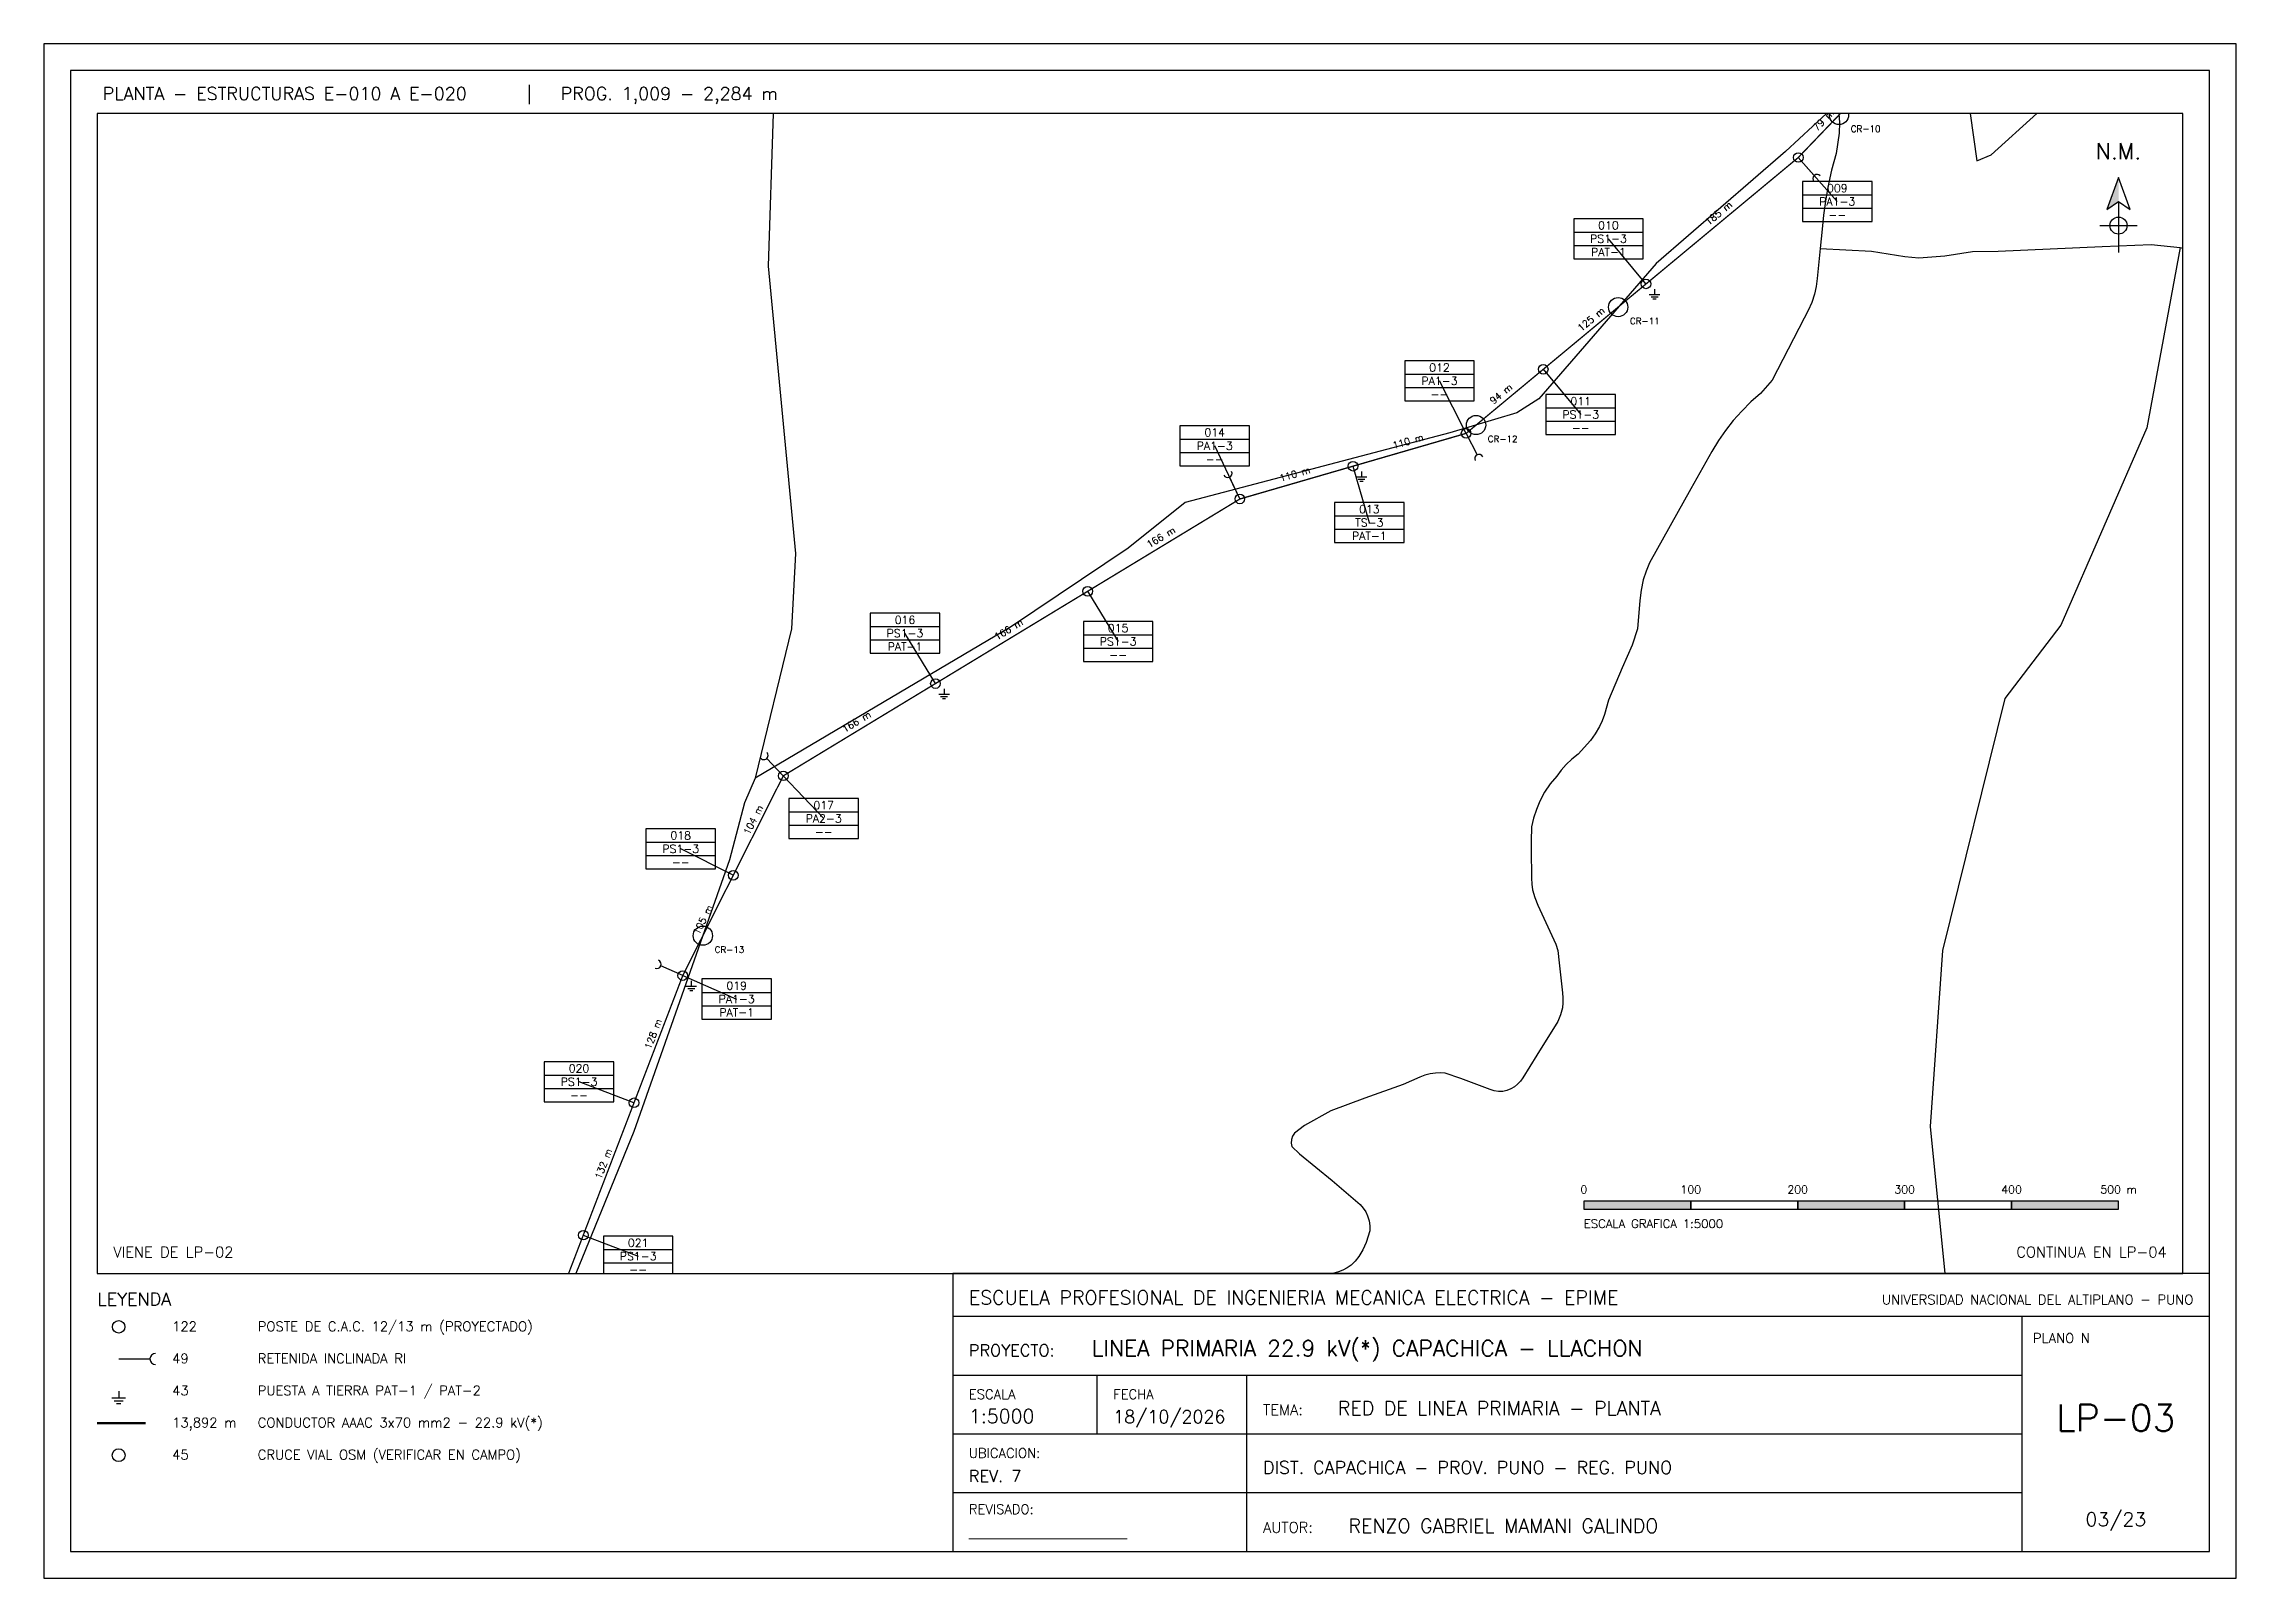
# Paper-space layout 'LP-03' of a CAD drawing. Header units: metres, sheet in millimetres. Extents: x 5 to 415, y 5 to 292.
# The model-space entities are those that its viewports show. They can reach past a viewport. Long polylines and large blocks are cut down to what shows.
import ezdxf
from ezdxf.enums import TextEntityAlignment as Align

# ---------------------------------------------------------------- set-up
doc = ezdxf.new("R2010")
doc.units = ezdxf.units.M
for name, color, linetype in [('CRUCES', 30, 'CONTINUOUS'), ('MARCO', 7, 'CONTINUOUS'), ('NM', 5, 'CONTINUOUS'), ('ROTULO', 7, 'CONTINUOUS'), ('RP_CONDUCTOR', 5, 'CONTINUOUS'), ('RP_CUADROPOSTE', 5, 'CONTINUOUS'), ('RP_LEYENDA', 7, 'CONTINUOUS'), ('RP_POSTE', 1, 'CONTINUOUS'), ('RP_PTIERRA', 2, 'CONTINUOUS'), ('RP_RETENIDA', 1, 'CONTINUOUS'), ('RP_VANO', 4, 'CONTINUOUS'), ('VIAS', 8, 'CONTINUOUS')]:
    doc.layers.add(name, color=color, linetype=linetype)
doc.layers.add('REDCAD_VIEWPORTS', color=8, linetype='CONTINUOUS', plot=False)
doc.styles.add('ROMANS', font='romans.shx')

# ---------------------------------------------------------------- blocks, each defined once
blk = doc.blocks.new('NM')
blk.add_hatch(color=5).paths.add_polyline_path([(0, 0), (0, -4.5), (-2.2, -6)])
for p, q in [((0, -4.5), (0, -14)), ((-3.5, -9), (3.5, -9))]:
    blk.add_line(p, q)
blk.add_lwpolyline([(0, 0), (-2.2, -6), (0, -4.5), (2.2, -6)], close=True)
blk.add_circle((0, -9), 1.6)
at = {"style": 'ROMANS'}
blk.add_text('N.M.', height=3, dxfattribs=at).set_placement((0, 2.5), align=Align.BOTTOM_CENTER)
blk = doc.blocks.new('POSTE_LP')
blk.add_circle((0, 0), 0.9)
blk = doc.blocks.new('RETENIDA')
blk.add_line((0, 0), (4.5, 0))
blk.add_arc((5.3, 0), 0.8, 90, 270)
blk = doc.blocks.new('PAT')
for p, q in [((0, 0), (0, -1)), ((-1, -1), (1, -1)), ((-0.65, -1.4), (0.65, -1.4)), ((-0.3, -1.8), (0.3, -1.8))]:
    blk.add_line(p, q)
blk = doc.blocks.new('CUADRO_POSTE')
for p, q in [((0, 5), (13, 5)), ((0, 2.5), (13, 2.5))]:
    blk.add_line(p, q)
blk.add_lwpolyline([(0, 0), (13, 0), (13, 7.5), (0, 7.5)], close=True)
at = {"style": 'ROMANS'}
for tag, p in [('NUMERO', (6.5, 6.25)), ('ARMADO', (6.5, 3.75)), ('PAT', (6.5, 1.25))]:
    blk.add_attdef(tag, text='', height=1.5, dxfattribs=at).set_placement(p, align=Align.MIDDLE_CENTER)

msp = doc.modelspace()

# ---------------------------------------------------------------- linework, layer by layer
at = {"layer": 'CRUCES'}
for centre in [(410445.6, 8269834.1), (410239.1, 8269654.4), (410106.2, 8269544.1), (409383.2, 8269066.5)]:
    msp.add_circle(centre, 9, dxfattribs=at)
at = {"layer": 'RP_CONDUCTOR', "const_width": 1.25}
msp.add_lwpolyline([(410516.8, 8269908.3), (410407.5, 8269794.3), (410096.9, 8269536.3), (409885.3, 8269474.9), (409458.4, 8269216), (409364.4, 8269029.2), (409147.6, 8268463.4)], dxfattribs=at)
at = {"layer": 'RP_CUADROPOSTE'}
for p, q in [((410407.5, 8269794.3), (410444, 8269753.2)), ((410265.1, 8269676.1), (410230, 8269718.4)), ((410096.9, 8269536.3), (410072, 8269585.4)), ((410169, 8269596.2), (410204.1, 8269553.9)), ((409885.3, 8269475), (409861.8, 8269524.7)), ((409991.1, 8269505.6), (410006.4, 8269452.8)), ((409743, 8269388.6), (409771.5, 8269341.6)), ((409600.7, 8269302.3), (409572.2, 8269349.3)), ((409458.4, 8269216), (409496.2, 8269176.1)), ((409411.6, 8269123), (409362.5, 8269147.8)), ((409364.4, 8269029.2), (409414.8, 8269007.2)), ((409318.8, 8268910.2), (409267.4, 8268929.8)), ((409271.4, 8268786.4), (409322.7, 8268766.8))]:
    msp.add_line(p, q, dxfattribs=at)
at = {"layer": 'VIAS'}
for points in [[(409479.2, 8271579), (409473.8, 8271526.9), (409440.8, 8271493.7), (409395.4, 8271427.4), (409376.7, 8271303.1), (409395.7, 8271135.2), (409414.4, 8271068.2), (409424.5, 8270978.4), (409441.2, 8270810.9), (409481.4, 8270640.5), (409447.3, 8270423.8), (409457.5, 8270210.2), (409441.1, 8270155.6), (409451.5, 8269917.5), (409444.2, 8269692.8), (409469.7, 8269423.8), (409466.1, 8269353.5), (409432.1, 8269213.7)], [(410448.8, 8269849.7), (410395.6, 8269799.9), (410274.5, 8269695.3), (410164.8, 8269568.6), (410144.3, 8269555.5), (410081.8, 8269536.7), (409834.3, 8269471.5), (409781, 8269428.9), (409671.7, 8269355.6), (409432.1, 8269213.7), (409422.2, 8269190.9), (409408.2, 8269137.5), (409318.6, 8268883.5), (409172.2, 8268523.8)], [(410574.6, 8269791.1), (410587.9, 8269796.7), (410769.1, 8269962.1), (410930.9, 8270118.6), (410956.4, 8270140.8), (411014.6, 8270191.7)], [(410428.1, 8269709.3), (410476, 8269706.7), (410507.1, 8269701.7), (410520.3, 8269700.6), (410544.5, 8269702.4), (410570.3, 8269706.5), (410594.5, 8269706.6), (410691.6, 8269711), (410737.6, 8269712.9), (410764.7, 8269710.1), (410879.2, 8269674.7), (410952.1, 8269643.8), (411034.5, 8269674.7), (411041.9, 8269739.3), (411018.7, 8269785.8), (411117.2, 8269816.8), (411216.6, 8269855.2), (411280.6, 8269880), (411431.5, 8269916.7), (411422.5, 8270059.1), (411416.1, 8270095.2), (411415.8, 8270126.4)], [(410504.2, 8269893), (410517.9, 8269888.2), (410541.5, 8269877), (410558.7, 8269865.1), (410566.6, 8269847.4), (410574.6, 8269791.1)], [(410448.8, 8269849.7), (410444.8, 8269844.8), (410445.5, 8269837.4), (410445.9, 8269827.2), (410445.8, 8269817), (410442.8, 8269798), (410438.6, 8269782.4), (410435.1, 8269766.5), (410432.9, 8269753.5), (410431.2, 8269740.4), (410430, 8269727.2), (410428.1, 8269709.3), (410425.2, 8269681.2), (410424.2, 8269673.8), (410422.6, 8269666.5), (410420.1, 8269658.7), (410416.9, 8269651.1), (410413, 8269643.9), (410383.1, 8269586), (410372.3, 8269573.6), (410363.2, 8269565.7), (410354.6, 8269557.2), (410346.6, 8269548.2), (410339.4, 8269539.1), (410332.8, 8269529.5), (410326.8, 8269519.5), (410307.1, 8269484.3), (410268.5, 8269415.3), (410265.2, 8269407.5), (410262.6, 8269399.4), (410260.6, 8269389.8), (410259.5, 8269380), (410257.2, 8269353.4), (410252.2, 8269338.1), (410242.7, 8269316.9), (410230, 8269286.9), (410226.3, 8269273.3), (410224.2, 8269267.5), (410221.6, 8269262), (410217.7, 8269255.3), (410213.1, 8269249), (410201.8, 8269236.2), (410195.9, 8269231.6), (410190.4, 8269226.6), (410185.8, 8269221.4), (410181.6, 8269215.8), (410175.5, 8269208.5), (410170.3, 8269200.7), (410165.8, 8269192.3), (410162.6, 8269184.5), (410160, 8269176.4), (410158.2, 8269168.2), (410157.8, 8269155), (410157.7, 8269141.7), (410158.1, 8269125.6), (410158, 8269120.2), (410158.3, 8269114.8), (410159.1, 8269109.5), (410161.1, 8269102.2), (410163.9, 8269095.2), (410180.7, 8269058.5), (410182.6, 8269052.5), (410184, 8269041), (410187.1, 8269013.1), (410187.5, 8269008.4), (410187.5, 8269003.6), (410186.9, 8268998.9), (410185.3, 8268992.5), (410182.8, 8268986.4), (410163.1, 8268954.8), (410149.8, 8268933.5), (410147.7, 8268930.4), (410145.1, 8268927.6), (410142.2, 8268925.2), (410138.7, 8268923.2), (410135, 8268921.7), (410131.1, 8268920.9), (410127.2, 8268920.7), (410123.2, 8268921.3), (410119.5, 8268922.6), (410092.1, 8268932.8), (410077.4, 8268937.8), (410072.9, 8268938.1), (410068.4, 8268938), (410063.3, 8268937.3), (410058.4, 8268936), (410053.7, 8268934.3), (410037.9, 8268927.4), (410002.2, 8268914.4), (409970.5, 8268902.7), (409945.7, 8268888.9), (409936.5, 8268881.8), (409934.7, 8268879), (409933.6, 8268875.9), (409933.4, 8268872.5), (409934, 8268869.2), (409941, 8268862.5), (409971.8, 8268837.4), (409997.9, 8268815), (410000.7, 8268811.8), (410003, 8268808.2), (410004.8, 8268804.4), (410006.2, 8268799.8), (410006.9, 8268795.2), (410006.8, 8268790.4), (410003.3, 8268779.4), (410000.4, 8268772.8), (409996.6, 8268766.5), (409993.2, 8268762.2), (409989.3, 8268758.2), (409985.6, 8268755.8), (409981.6, 8268753.7), (409977.6, 8268752.1), (409973.3, 8268751), (409969, 8268750.3), (409954.8, 8268749.7), (409950.7, 8268749.5), (409946.7, 8268748.5), (409943, 8268746.8), (409939.3, 8268744.2), (409937.6, 8268742.7), (409936.3, 8268740.8)], [(410764.7, 8269710.1), (410733.3, 8269541.5), (410652.9, 8269357), (410600.6, 8269288.2), (410542.3, 8269052.6), (410530.9, 8268888.1), (410561.7, 8268578.8), (410483.1, 8268503.3), (410531.4, 8268190.8)]]:
    msp.add_lwpolyline(points, dxfattribs=at)

# ---------------------------------------------------------------- block references
at = {"layer": 'RP_CUADROPOSTE', "xscale": 5, "yscale": 5}
for p, values in [((410411.5, 8269734.4), {'NUMERO': '009', 'ARMADO': 'PA1-3', 'PAT': '--'}), ((410197.5, 8269699.6), {'NUMERO': '010', 'ARMADO': 'PS1-3', 'PAT': 'PAT-1'}), ((410039.5, 8269566.6), {'NUMERO': '012', 'ARMADO': 'PA1-3', 'PAT': '--'}), ((410171.6, 8269535.1), {'NUMERO': '011', 'ARMADO': 'PS1-3', 'PAT': '--'}), ((409829.3, 8269505.9), {'NUMERO': '014', 'ARMADO': 'PA1-3', 'PAT': '--'}), ((409973.9, 8269434.1), {'NUMERO': '013', 'ARMADO': 'TS-3', 'PAT': 'PAT-1'}), ((409539.7, 8269330.6), {'NUMERO': '016', 'ARMADO': 'PS1-3', 'PAT': 'PAT-1'}), ((409739, 8269322.9), {'NUMERO': '015', 'ARMADO': 'PS1-3', 'PAT': '--'}), ((409463.7, 8269157.3), {'NUMERO': '017', 'ARMADO': 'PA2-3', 'PAT': '--'}), ((409330, 8269129), {'NUMERO': '018', 'ARMADO': 'PS1-3', 'PAT': '--'}), ((409382.3, 8268988.5), {'NUMERO': '019', 'ARMADO': 'PA1-3', 'PAT': 'PAT-1'}), ((409234.9, 8268911.1), {'NUMERO': '020', 'ARMADO': 'PS1-3', 'PAT': '--'}), ((409290.2, 8268748), {'NUMERO': '021', 'ARMADO': 'PS1-3', 'PAT': '--'})]:
    msp.add_blockref('CUADRO_POSTE', p, dxfattribs=at).add_auto_attribs(values)
at = {"layer": 'RP_POSTE', "xscale": 5, "yscale": 5}
for p in [(410407.5, 8269794.3), (410265.1, 8269676.1), (410169, 8269596.2), (410096.9, 8269536.3), (409991.1, 8269505.6), (409885.3, 8269475), (409743, 8269388.6), (409600.7, 8269302.3), (409458.4, 8269216), (409411.6, 8269123), (409364.4, 8269029.2), (409318.8, 8268910.2), (409271.4, 8268786.4)]:
    msp.add_blockref('POSTE_LP', p, dxfattribs=at)
at = {"layer": 'RP_PTIERRA', "xscale": 5, "yscale": 5}
for p in [(410273.1, 8269671.1), (409999.1, 8269500.6), (409608.7, 8269297.3), (409372.4, 8269024.2)]:
    msp.add_blockref('PAT', p, dxfattribs=at)
at = {"layer": 'RP_RETENIDA', "xscale": 5, "yscale": 5}
for p, rotation in [((410407.5, 8269794.3), -48.34119359895138), ((410096.9, 8269536.3), -63.02028092372231), ((409885.3, 8269475), -244.75118500378747), ((409458.4, 8269216), -226.52539100948084), ((409364.4, 8269029.2), -203.55788925865087)]:
    msp.add_blockref('RETENIDA', p, dxfattribs=dict(at, rotation=rotation))

# ---------------------------------------------------------------- texts
at = {"layer": 'CRUCES', "style": 'ROMANS'}
for s, p in [('CR-10', (410456.6, 8269818.1)), ('CR-11', (410250.1, 8269638.4)), ('CR-12', (410117.2, 8269528.1)), ('CR-13', (409394.2, 8269050.5))]:
    msp.add_text(s, height=6, dxfattribs=at).set_placement(p)
at = {"layer": 'RP_VANO', "style": 'ROMANS'}
for s, rotation, p in [('79 m', 46.2259, (410434.8, 8269825.8)), ('185 m', 39.7104, (410336.3, 8269738.2)), ('125 m', 39.7128, (410217.1, 8269639.1)), ('94 m', 39.7116, (410132.9, 8269569.3)), ('110 m', 16.1797, (410044, 8269524)), ('110 m', 16.1762, (409938.2, 8269493.3)), ('166 m', 31.2395, (409814.2, 8269434.8)), ('166 m', 31.2365, (409671.8, 8269348.5)), ('166 m', 31.2377, (409529.5, 8269262.2)), ('104 m', 63.2897, (409435, 8269172.5)), ('105 m', 63.2885, (409388, 8269079.1)), ('128 m', 69.039, (409341.6, 8268972.7)), ('132 m', 69.0386, (409295.1, 8268851.3)), ('120 m', 69.0427, (409249.9, 8268733.4))]:
    msp.add_text(s, height=6.5, rotation=rotation, dxfattribs=at).set_placement(p, align=Align.BOTTOM_CENTER)

psp = doc.layouts.new('LP-03')

# ---------------------------------------------------------------- hatches: boundary and pattern name
for points in [[(293, 74), (313, 74), (313, 75.5), (293, 75.5)], [(333, 74), (353, 74), (353, 75.5), (333, 75.5)], [(373, 74), (393, 74), (393, 75.5), (373, 75.5)]]:
    psp.add_hatch(color=7).paths.add_polyline_path(points)

# ---------------------------------------------------------------- linework, layer by layer
at = {"layer": 'CRUCES'}
psp.add_circle((19, 28), 1.2, dxfattribs=at)
at = {"layer": 'MARCO'}
for points in [[(5, 5), (415, 5), (415, 292), (5, 292)], [(10, 10), (410, 10), (410, 287), (10, 287)], [(15, 62), (405, 62), (405, 279), (15, 279)]]:
    psp.add_lwpolyline(points, close=True, dxfattribs=at)
at = {"layer": 'ROTULO'}
for p, q in [((175, 54), (375, 54)), ((175, 54), (410, 54)), ((375, 10), (375, 54)), ((175, 43), (375, 43)), ((202, 32), (202, 43)), ((230, 10), (230, 43)), ((175, 32), (375, 32)), ((175, 21), (375, 21))]:
    psp.add_line(p, q, dxfattribs=at)
for points in [[(293, 74), (313, 74), (313, 75.5), (293, 75.5)], [(313, 74), (333, 74), (333, 75.5), (313, 75.5)], [(333, 74), (353, 74), (353, 75.5), (333, 75.5)], [(353, 74), (373, 74), (373, 75.5), (353, 75.5)], [(373, 74), (393, 74), (393, 75.5), (373, 75.5)], [(175, 10), (410, 10), (410, 62), (175, 62)]]:
    psp.add_lwpolyline(points, close=True, dxfattribs=at)
at = {"layer": 'RP_CONDUCTOR', "lineweight": 50}
psp.add_line((15, 34), (24, 34), dxfattribs=at)

# ---------------------------------------------------------------- block references
at = {"layer": 'NM'}
psp.add_blockref('NM', (393, 267), dxfattribs=at)
at = {"layer": 'RP_POSTE', "xscale": 1.3, "yscale": 1.3}
psp.add_blockref('POSTE_LP', (19, 52), dxfattribs=at)
at = {"layer": 'RP_PTIERRA', "xscale": 1.3, "yscale": 1.3}
psp.add_blockref('PAT', (19, 40), dxfattribs=at)
at = {"layer": 'RP_RETENIDA', "xscale": 1.3, "yscale": 1.3}
psp.add_blockref('RETENIDA', (19, 46), dxfattribs=at)

# ---------------------------------------------------------------- texts
at = {"layer": 'ROTULO', "style": 'ROMANS'}
for s, height, p in [('PLANTA - ESTRUCTURAS E-010 A E-020   |   PROG. 1,009 - 2,284 m', 2.4, (16, 281.5)), ('ESCALA GRAFICA 1:5000', 1.6, (293, 70.5)), ('VIENE DE LP-02', 2, (18, 65)), ('ESCUELA PROFESIONAL DE INGENIERIA MECANICA ELECTRICA - EPIME', 2.6, (178, 56.2)), ('LINEA PRIMARIA 22.9 kV(*) CAPACHICA - LLACHON', 3, (201, 46.5)), ('PLANO N', 1.8, (377, 49)), ('PROYECTO:', 2.2, (178, 46.5)), ('ESCALA', 1.8, (178, 38.5)), ('FECHA', 1.8, (205, 38.5)), ('TEMA:', 2, (233, 35.5)), ('RED DE LINEA PRIMARIA - PLANTA', 2.6, (247, 35.5)), ('1:5000', 2.6, (178, 34)), ('18/10/2026', 2.4, (205, 34)), ('UBICACION:', 1.8, (178, 27.5)), ('REV. 7', 2.2, (178, 23)), ('DIST. CAPACHICA - PROV. PUNO - REG. PUNO', 2.4, (233, 24.5)), ('REVISADO:', 1.8, (178, 17)), ('________________________', 1.8, (178, 12.5)), ('AUTOR:', 2, (233, 13.5)), ('RENZO GABRIEL MAMANI GALINDO', 2.6, (249, 13.5))]:
    psp.add_text(s, height=height, dxfattribs=at).set_placement(p)
for s, p in [('0', (293, 76.5)), ('100', (313, 76.5)), ('200', (333, 76.5)), ('300', (353, 76.5)), ('400', (373, 76.5)), ('500 m', (393, 76.5))]:
    psp.add_text(s, height=1.5, dxfattribs=at).set_placement(p, align=Align.BOTTOM_CENTER)
for s, height, p in [('CONTINUA EN LP-04', 2, (402, 65)), ('UNIVERSIDAD NACIONAL DEL ALTIPLANO - PUNO', 1.8, (407, 56.2))]:
    psp.add_text(s, height=height, dxfattribs=at).set_placement(p, align=Align.RIGHT)
for s, height, p in [('LP-03', 5, (392.5, 35)), ('03/23', 2.6, (392.5, 16))]:
    psp.add_text(s, height=height, dxfattribs=at).set_placement(p, align=Align.MIDDLE_CENTER)
at = {"layer": 'RP_LEYENDA', "style": 'ROMANS'}
for s, height, p in [('LEYENDA', 2.4, (15, 56)), ('POSTE DE C.A.C. 12/13 m (PROYECTADO)', 1.8, (45, 51.2)), ('122', 1.8, (29, 51.2)), ('49', 1.8, (29, 45.2)), ('RETENIDA INCLINADA RI', 1.8, (45, 45.2)), ('43', 1.8, (29, 39.2)), ('PUESTA A TIERRA PAT-1 / PAT-2', 1.8, (45, 39.2)), ('13,892 m', 1.8, (29, 33.2)), ('CONDUCTOR AAAC 3x70 mm2 - 22.9 kV(*)', 1.8, (45, 33.2)), ('45', 1.8, (29, 27.2)), ('CRUCE VIAL OSM (VERIFICAR EN CAMPO)', 1.8, (45, 27.2))]:
    psp.add_text(s, height=height, dxfattribs=at).set_placement(p)

# ---------------------------------------------------------------- viewports
at = {"layer": 'REDCAD_VIEWPORTS'}
psp.add_viewport(center=(210, 170.5), size=(390, 217), view_center_point=(409791.96, 8269293.12), view_height=1085, dxfattribs=at)

doc.saveas('drawing.dxf')
